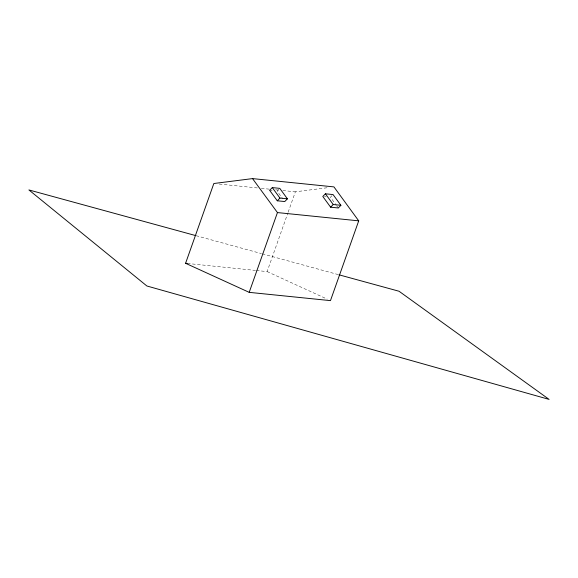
<?xml version="1.0" encoding="UTF-8"?>
<svg xmlns="http://www.w3.org/2000/svg" width="578" height="578" viewBox="0 0 578 578"><rect width="100%" height="100%" fill="white"/><g stroke="black" fill="none" stroke-linecap="round" stroke-linejoin="round"><path stroke-width="0.43" stroke-dasharray="2.89 2.17" d="M256.372 270.497L267.123 271.588L287.858 213.029M288.162 212.184L295.372 191.809L328.672 187.561M278.712 189.447L277.115 191.08L282.721 198.76M332.025 195.646L330.457 197.25L336.194 205.111M219.214 184.057L257.737 187.98M261.328 188.341L269.391 189.165M275.663 189.808L279.246 190.169M282.83 190.538L295.372 191.809M269.644 190.314L272.137 190.574M324.504 196.643L326.202 196.816M187.373 263.467L255.476 270.403M196.108 235.701L261.429 253.583M262.296 253.821L338.065 274.557M267.123 271.588L327.22 299.137M336.721 205.826L338.282 207.972"/><path stroke-width="0.87" d="M185.581 263.286L213.838 183.508L252.528 178.602L333.932 186.896L358.714 220.847L330.464 300.625L249.197 292.352L185.581 263.286L187.373 263.467M249.197 292.352L277.447 212.574L252.528 178.602M272.296 187.597L269.644 190.314L277.281 200.79L284.759 201.549L287.418 198.832L279.774 188.363L272.296 187.597L279.94 198.066L287.418 198.832M277.281 200.79L279.94 198.066M325.407 193.796L322.799 196.469L330.63 207.191L338.282 207.972L340.89 205.298L333.065 194.576L325.407 193.796L333.239 204.518L340.89 205.298M330.63 207.191L333.239 204.518M277.447 212.574L358.714 220.847M195.241 235.463L28.9 189.938L146.884 285.987L549.1 399.398L399.03 291.24L338.939 274.796"/></g></svg>
